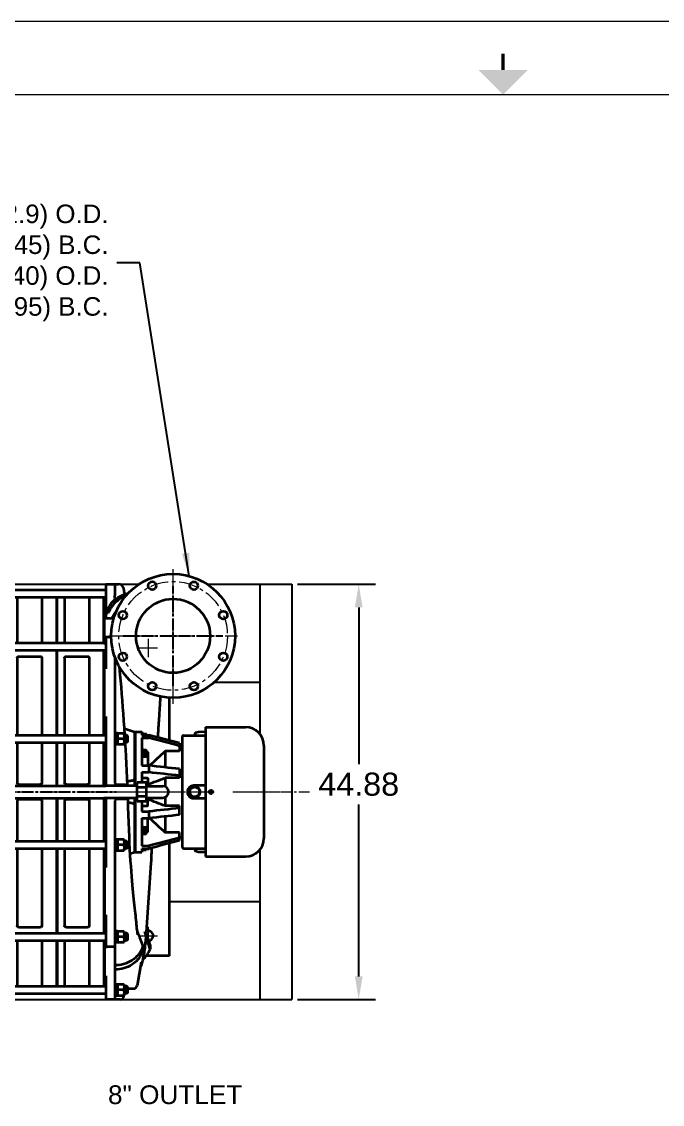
# Model space of a CAD drawing. Header units: inches. Extents: x -403 to 7, y 1 to 290.
# Drawn here: x -268.6 to -199.4, y 172.8 to 289.7 of the extents above; entities that cross this region are included whole.
import ezdxf
from ezdxf.enums import TextEntityAlignment as Align

# ---------------------------------------------------------------- set-up
doc = ezdxf.new("R2010")
doc.units = ezdxf.units.IN
doc.header["$MEASUREMENT"] = 0
doc.set_wipeout_variables(frame=1)
doc.linetypes.add('CENTER', pattern=[2, 1.25, -0.25, 0.25, -0.25])
doc.linetypes.add('点画线', pattern=[16, 10, -2, 2, -2])
doc.layers.add('Title Block', color=7, linetype='Continuous')
doc.layers.add('TXT', color=7, linetype='Continuous')
doc.layers.add('中心线层', color=1, linetype='点画线', lineweight=18)
doc.layers.add('粗实线层', color=7, linetype='Continuous', lineweight=35)
doc.styles.add('ACANSTS', font='romans.shx', dxfattribs={"height": 1})
doc.styles.add('Roman', font='romans')
doc.styles.get("Standard").update_dxf_attribs({"font": 'arial.ttf'})
doc.dimstyles.new('STANDARD 2 PLCS', dxfattribs={"dimtxt": 0.125, "dimasz": 0.18, "dimexe": 0.18, "dimexo": 0.0625, "dimgap": 0.09, "dimtad": 0, "dimtih": 1, "dimtoh": 1, "dimzin": 4, "dimdsep": 46, "dimtxsty": 'Standard', "dimcen": 0.09, "dimaunit": 1, "dimadec": 0, "dimazin": 1, "dimtfac": 1, "dimtofl": 0, "dimtmove": 1, "dimatfit": 3, "dimfxl": 1, "dimtolj": 1, "dimtzin": 4, "dimarcsym": 0})

# ---------------------------------------------------------------- blocks, each defined once
blk = doc.blocks.new('CF25中间机壳-1_1')
at = {"layer": '粗实线层'}
for p, q in [((-1.04, 221.33), (26.6, 221.33)), ((-1.04, 217.33), (26.6, 217.33)), ((0, 217.33), (0, 192.22)), ((7.96, 217.33), (7.96, 192.22)), ((21.56, 217.33), (21.56, 192.22)), ((25.6, 192.22), (25.6, 217.33)), ((26, 217.33), (26, 192.22)), ((-1.04, 192.22), (26.6, 192.22)), ((-1.04, 188.22), (26.6, 188.22)), ((0, 188.22), (0, 141.78)), ((7.96, 184.27), (7.96, 141.78)), ((20.56, 185), (8.96, 185)), ((21.56, 184.27), (21.56, 141.78)), ((25.6, 141.78), (25.6, 188.22)), ((26, 188.22), (26, 141.78)), ((26.6, 141.78), (-1.04, 141.78)), ((26.6, 137.78), (-1.04, 137.78)), ((0, 137.78), (0, 114.04)), ((7.96, 137.78), (7.96, 115.67)), ((21.56, 137.78), (21.56, 115.67)), ((25.6, 114.04), (25.6, 137.78)), ((26, 137.78), (26, 114.04)), ((26.6, 114.04), (-1.04, 114.04)), ((20.56, 114.67), (8.96, 114.67)), ((26.6, 107.3), (-1.04, 107.3)), ((0, 107.3), (0, 83.55)), ((25.6, 107.3), (25.6, 83.55)), ((26, 107.3), (26, 83.55)), ((7.96, 105.67), (7.96, 83.55)), ((20.56, 106.67), (8.96, 106.67)), ((21.56, 105.67), (21.56, 83.55)), ((26.6, 83.55), (-1.04, 83.55)), ((26.6, 79.55), (-1.04, 79.55)), ((0, 79.55), (0, 33.12)), ((7.96, 79.55), (7.96, 37.07)), ((21.56, 79.55), (21.56, 37.07)), ((25.6, 79.55), (25.6, 33.12)), ((26, 79.55), (26, 33.12)), ((20.56, 36.33), (8.96, 36.33)), ((26.6, 33.12), (-1.04, 33.12)), ((26.6, 29.12), (-1.04, 29.12)), ((0, 29.12), (0, 4)), ((7.96, 29.12), (7.96, 4)), ((21.56, 29.12), (21.56, 4)), ((25.6, 29.12), (25.6, 4)), ((26, 29.12), (26, 4)), ((26.6, 4), (-1.04, 4)), ((26.6, 0), (-1.04, 0))]:
    blk.add_line(p, q, dxfattribs=at)
for centre, start, end in [((8.96, 115.67), 180, 270), ((20.56, 115.67), 270, 0), ((8.96, 105.67), 90, 180), ((20.56, 105.67), 0, 90)]:
    blk.add_arc(centre, 1, start, end, dxfattribs=at)
for points, knots in [([(8.96, 185), (8.83, 185), (8.58, 184.97), (8.3, 184.83), (8.13, 184.68), (8.03, 184.55), (7.97, 184.41), (7.96, 184.31), (7.96, 184.27)], [0, 0, 0, 0, 813.021984, 1572.526565, 1923.409227, 2253.92762, 2568.210065, 2873.642027, 2873.642027, 2873.642027, 2873.642027]), ([(21.56, 184.27), (21.56, 184.31), (21.55, 184.41), (21.49, 184.55), (21.39, 184.68), (21.22, 184.83), (20.94, 184.97), (20.69, 185), (20.56, 185)], [0, 0, 0, 0, 295.456799, 599.475032, 919.198961, 1258.622076, 1993.321848, 2779.791188, 2779.791188, 2779.791188, 2779.791188]), ([(7.96, 37.07), (7.96, 37.02), (7.97, 36.92), (8.03, 36.78), (8.13, 36.65), (8.3, 36.5), (8.58, 36.37), (8.83, 36.33), (8.96, 36.33)], [0, 0, 0, 0, 56.303443, 114.238387, 175.166273, 239.848115, 379.855476, 529.728255, 529.728255, 529.728255, 529.728255]), ([(20.56, 36.33), (20.69, 36.33), (20.94, 36.37), (21.22, 36.5), (21.39, 36.65), (21.49, 36.78), (21.55, 36.92), (21.56, 37.02), (21.56, 37.07)], [0, 0, 0, 0, 141.583057, 273.846369, 334.950546, 392.508405, 447.238867, 500.42807, 500.42807, 500.42807, 500.42807])]:
    blk.add_open_spline(points, degree=3, knots=knots, dxfattribs=at)
blk = doc.blocks.new('CF25排气-1#-2_1')
for p, q in [((-2, -57.41), (-2, -33.94)), ((-12.19, -124.6), (-14.75, -162.84))]:
    blk.add_line(p, q)
at = {"layer": '中心线层'}
for p, q in [((0, -37.27), (0, 37.27)), ((-35.35, 0), (35.35, 0)), ((-13.64, -1.6), (-13.64, -11.6)), ((-18.64, -6.6), (-8.64, -6.6)), ((-13.64, -159.6), (-13.64, -169.6)), ((-18.64, -164.6), (-8.64, -164.6))]:
    blk.add_line(p, q, dxfattribs=at)
blk.add_circle((0, 0), 29.85, dxfattribs=at)
at = {"layer": '粗实线层'}
for p, q in [((-37, 28.4), (-30, 28.4)), ((-37, 28.4), (-37, 15.43)), ((-32, 28.4), (-32, 22.13)), ((-27, 25.4), (-27, 24.4)), ((-38.04, -4.05), (-38.04, 21.07)), ((-38.04, 21.07), (-37, 21.07)), ((-37.64, -4.05), (-37.64, 21.07)), ((-32, 21.25), (-32, 22.13)), ((-32, 20.55), (-32, 21.25)), ((-37, 14.97), (-35.6, 14.97)), ((-37, 14.97), (-37, 9.62)), ((-37, 12.62), (-35.6, 12.62)), ((-35.6, 14.97), (-35.6, 12.62)), ((-34.71, 9.62), (-37, 9.62)), ((-38.04, -4.05), (-37, -4.05)), ((-33.99, -0.6), (-37, -0.6)), ((-37, -0.6), (-37, -18.12)), ((-38.04, -54.48), (-38.04, -8.05)), ((-38.04, -8.05), (-37, -8.05)), ((-37.64, -54.48), (-37.64, -8.05)), ((-32, -11.46), (-32, -80.6)), ((-37, -44.15), (-37, -82.23)), ((-31.5, -52.78), (-32, -52.78)), ((-31.5, -60.18), (-31.5, -52.78)), ((-30.5, -53.46), (-31.5, -53.46)), ((-30.5, -53.46), (-30.5, -59.5)), ((-26.71, -50.81), (-21.24, -52.6)), ((-21.24, -52.6), (-21.24, -82.23)), ((-21.24, -52.6), (-21.24, -82.23)), ((-21.24, -52.6), (-17.24, -52.6)), ((-20.84, -82.23), (-20.84, -52.6)), ((-20.84, -52.6), (-20.84, -82.23)), ((-17.24, -52.6), (-17.24, -54.4)), ((-16.84, -53.2), (-17.24, -53.2)), ((-16.84, -54.4), (-16.84, -53.2)), ((12.16, -53.34), (12.16, -54.6)), ((12.16, -54.6), (12.16, -53.34)), ((19.16, -53.34), (19.16, -54.6)), ((19.16, -54.6), (19.16, -53.34)), ((-38.04, -54.48), (-37, -54.48)), ((-38.04, -82.23), (-38.04, -58.48)), ((-38.04, -58.48), (-37, -58.48)), ((-37.64, -82.23), (-37.64, -58.48)), ((-26.9, -53.48), (-30.5, -53.48)), ((-27.17, -56.48), (-30.23, -56.48)), ((-26.9, -53.48), (-26.9, -59.48)), ((-25.4, -54.48), (-26.9, -54.48)), ((-26.9, -54.88), (-25, -54.88)), ((-26.9, -58.08), (-25, -58.08)), ((-25.4, -58.48), (-26.9, -58.48)), ((-25, -54.88), (-25.4, -54.48)), ((-25.4, -54.48), (-25.4, -56.48)), ((-25.4, -56.48), (-25.4, -58.48)), ((-25, -58.08), (-25.4, -58.48)), ((-25, -54.88), (-25, -58.08)), ((-17.24, -54.4), (-13.35, -54.4)), ((-17.24, -55.93), (-13.35, -55.93)), ((-17.24, -55.93), (-17.24, -71.15)), ((-16.22, -53.76), (-16.84, -53.76)), ((-16.22, -53.76), (-16.22, -54.4)), ((-16.22, -53.99), (-16.03, -53.8)), ((-16.03, -53.8), (-14.72, -53.8)), ((-16.03, -53.8), (-16.03, -54.4)), ((-14.72, -54.4), (-14.72, -53.8)), ((-13.35, -54.4), (-13.35, -55.93)), ((3.56, -58.89), (3.56, -63.34)), ((4.96, -55.6), (4.96, -115.6)), ((5.96, -54.6), (23.86, -54.6)), ((23.86, -116.6), (23.86, -54.6)), ((25.46, -55.2), (23.86, -55.2)), ((25.46, -116), (25.46, -55.2)), ((25.78, -58.13), (25.46, -58.13)), ((25.78, -61.33), (25.78, -58.13)), ((26.2, -61.03), (26.2, -58.43)), ((26.2, -58.43), (27.74, -58.43)), ((27.74, -61.03), (27.74, -58.43)), ((27.74, -58.43), (27.8, -58.49)), ((27.8, -60.97), (27.8, -58.49)), ((-31.5, -60.18), (-32, -60.18)), ((-30.5, -59.5), (-31.5, -59.5)), ((-30.5, -59.48), (-26.9, -59.48)), ((-16.84, -61.99), (-17.24, -61.99)), ((-16.84, -66.79), (-16.84, -61.99)), ((-16.22, -62.55), (-16.84, -62.55)), ((-16.22, -62.55), (-16.22, -66.23)), ((-16.22, -62.77), (-16.03, -62.59)), ((-16.03, -62.59), (-14.72, -62.59)), ((-16.03, -62.59), (-16.03, -66.19)), ((-16.03, -64.39), (-14.88, -64.39)), ((-14.72, -66.19), (-14.72, -62.59)), ((-13.84, -64.27), (-13.84, -71.15)), ((3.56, -63.34), (-4.44, -63.34)), ((-4.44, -63.34), (-4.44, -72.13)), ((4.56, -60.6), (3.56, -60.6)), ((3.56, -60.6), (4.96, -60.6)), ((25.78, -61.33), (25.46, -61.33)), ((26.2, -60.96), (25.78, -60.96)), ((26.2, -61.03), (27.74, -61.03)), ((27.74, -61.03), (27.8, -60.97)), ((-16.84, -66.79), (-17.24, -66.79)), ((-17.24, -71.15), (-13.35, -71.15)), ((-16.22, -66), (-16.03, -66.19)), ((-16.03, -66.19), (-14.72, -66.19)), ((-13.35, -71.15), (-13.35, -74.84)), ((-17.24, -74.84), (-13.35, -74.84)), ((-17.24, -74.84), (-17.24, -80.4)), ((3.56, -73.01), (3.56, -77.91)), ((25.78, -73.28), (25.46, -73.28)), ((25.78, -76.48), (25.46, -76.48)), ((25.78, -76.48), (25.78, -73.28)), ((26.2, -76.11), (25.78, -76.11)), ((26.2, -76.18), (26.2, -73.58)), ((26.2, -73.58), (27.74, -73.58)), ((26.2, -76.18), (27.74, -76.18)), ((27.74, -76.18), (27.74, -73.58)), ((27.74, -73.58), (27.8, -73.64)), ((27.74, -76.18), (27.8, -76.12)), ((27.8, -76.12), (27.8, -73.64)), ((-19.64, -82.23), (-38.04, -82.23)), ((-31, -81.6), (-25.06, -81.6)), ((-27, -82.23), (-27, -81.6)), ((-25.14, -79.6), (-23.47, -79.6)), ((-14.64, -80.4), (-19.64, -80.4)), ((-19.64, -90.8), (-19.64, -80.4)), ((-19.64, -83), (-14.64, -83)), ((-17.24, -77.91), (-14.84, -77.91)), ((-14.64, -90.8), (-14.64, -80.4)), ((-14.64, -82.4), (-5.64, -82.4)), ((-13.84, -78.3), (-13.84, -82.4)), ((3.56, -77.91), (-4.44, -77.91)), ((-4.44, -77.91), (-4.44, -82.63)), ((10.12, -83.15), (10.19, -83.23)), ((23.86, -82.1), (11.36, -82.1)), ((11.36, -82.74), (11.36, -82.64)), ((12.36, -82.64), (12.36, -82.74)), ((13.53, -83.23), (13.6, -83.15)), ((-19.64, -88.97), (-38.04, -88.97)), ((-38.04, -88.97), (-38.04, -112.72)), ((-37.64, -88.97), (-37.64, -112.72)), ((-37, -88.97), (-37, -127.05)), ((-27, -89.6), (-27, -88.97)), ((-21.24, -88.97), (-21.24, -118.6)), ((-21.24, -88.97), (-21.24, -118.6)), ((-20.84, -88.97), (-20.84, -118.6)), ((-20.84, -88.97), (-20.84, -118.6)), ((-14.64, -88.2), (-19.64, -88.2)), ((-14.64, -88.8), (-5.64, -88.8)), ((-13.84, -92.9), (-13.84, -88.8)), ((-4.44, -88.57), (-4.44, -93.29)), ((8.9, -85.1), (9, -85.1)), ((9, -86.1), (8.9, -86.1)), ((9.49, -83.93), (9.41, -83.86)), ((9.41, -87.34), (9.49, -87.27)), ((10.19, -87.97), (10.12, -88.05)), ((11.36, -88.56), (11.36, -88.46)), ((11.36, -89.1), (23.86, -89.1)), ((12.36, -88.46), (12.36, -88.56)), ((13.6, -88.05), (13.53, -87.97)), ((14.31, -83.86), (14.23, -83.93)), ((14.23, -87.27), (14.31, -87.34)), ((14.72, -85.1), (14.82, -85.1)), ((14.82, -86.1), (14.72, -86.1)), ((-32, -90.6), (-32, -199.6)), ((-25.06, -89.6), (-31, -89.6)), ((-23.47, -91.6), (-24.69, -91.6)), ((-14.64, -90.8), (-19.64, -90.8)), ((-17.24, -90.8), (-17.24, -96.36)), ((-17.24, -93.29), (-14.84, -93.29)), ((3.56, -93.29), (-4.44, -93.29)), ((3.56, -98.19), (3.56, -93.29)), ((25.78, -94.72), (25.46, -94.72)), ((25.78, -97.92), (25.78, -94.72)), ((26.2, -97.62), (26.2, -95.02)), ((26.2, -95.02), (27.74, -95.02)), ((27.74, -97.62), (27.74, -95.02)), ((27.74, -95.02), (27.8, -95.08)), ((27.8, -97.56), (27.8, -95.08)), ((-17.24, -96.36), (-13.35, -96.36)), ((-17.24, -100.05), (-13.35, -100.05)), ((-17.24, -100.05), (-17.24, -115.27)), ((-13.84, -106.93), (-13.84, -100.05)), ((-13.35, -96.36), (-13.35, -100.05)), ((-4.44, -99.07), (-4.44, -107.86)), ((25.78, -97.92), (25.46, -97.92)), ((26.2, -97.55), (25.78, -97.55)), ((26.2, -97.62), (27.74, -97.62)), ((27.74, -97.62), (27.8, -97.56)), ((-16.84, -104.41), (-17.24, -104.41)), ((-16.84, -109.21), (-16.84, -104.41)), ((-16.22, -104.97), (-16.84, -104.97)), ((-16.22, -104.97), (-16.22, -108.65)), ((-16.22, -105.2), (-16.03, -105.01)), ((-16.03, -105.01), (-14.72, -105.01)), ((-16.03, -105.01), (-16.03, -108.61)), ((-16.03, -106.81), (-14.88, -106.81)), ((-14.72, -108.61), (-14.72, -105.01)), ((-38.04, -112.72), (-37, -112.72)), ((-31.5, -111.02), (-32, -111.02)), ((-31.5, -118.42), (-31.5, -111.02)), ((-30.5, -111.7), (-31.5, -111.7)), ((-30.5, -117.72), (-30.5, -111.7)), ((-30.5, -111.7), (-30.5, -117.7)), ((-26.9, -111.72), (-30.5, -111.72)), ((-26.9, -111.72), (-26.9, -117.72)), ((-25.4, -112.72), (-26.9, -112.72)), ((-25, -113.12), (-25.4, -112.72)), ((-25.4, -112.72), (-25.4, -114.72)), ((-16.84, -109.21), (-17.24, -109.21)), ((-16.22, -108.43), (-16.03, -108.61)), ((-16.03, -108.61), (-14.72, -108.61)), ((3.56, -107.86), (-4.44, -107.86)), ((3.56, -112.31), (3.56, -107.86)), ((4.96, -110.6), (3.56, -110.6)), ((25.78, -109.87), (25.46, -109.87)), ((25.78, -113.07), (25.78, -109.87)), ((26.2, -112.7), (25.78, -112.7)), ((26.2, -112.77), (26.2, -110.17)), ((26.2, -110.17), (27.74, -110.17)), ((26.2, -112.77), (27.74, -112.77)), ((27.74, -112.77), (27.74, -110.17)), ((27.74, -110.17), (27.8, -110.23)), ((27.74, -112.77), (27.8, -112.71)), ((27.8, -112.71), (27.8, -110.23)), ((-38.04, -116.72), (-38.04, -163.15)), ((-38.04, -116.72), (-37, -116.72)), ((-37.64, -116.72), (-37.64, -163.15)), ((-31.5, -118.42), (-32, -118.42)), ((-30.5, -117.7), (-30.5, -117.7)), ((-30.5, -117.72), (-26.9, -117.72)), ((-30.5, -117.72), (-30.5, -117.74)), ((-27.17, -114.72), (-30.23, -114.72)), ((-26.9, -113.12), (-25, -113.12)), ((-26.9, -116.32), (-25, -116.32)), ((-25.4, -116.72), (-26.9, -116.72)), ((-25.4, -114.72), (-25.4, -116.72)), ((-25, -116.32), (-25.4, -116.72)), ((-25, -113.12), (-25, -116.32)), ((-23.56, -119.36), (-21.24, -118.6)), ((-21.24, -118.6), (-17.24, -118.6)), ((-17.24, -115.27), (-13.35, -115.27)), ((-17.24, -116.8), (-13.35, -116.8)), ((-17.24, -116.8), (-17.24, -118.6)), ((-16.84, -118), (-17.24, -118)), ((-16.84, -118), (-16.84, -116.8)), ((-16.22, -116.8), (-16.22, -117.44)), ((-16.22, -117.21), (-16.03, -117.4)), ((-16.03, -116.8), (-16.03, -117.4)), ((-16.03, -117.4), (-14.72, -117.4)), ((-14.72, -117.4), (-14.72, -116.8)), ((-13.35, -115.27), (-13.35, -116.8)), ((-2, -175.6), (-2, -113.79)), ((5.96, -116.6), (23.86, -116.6)), ((12.16, -116.6), (12.16, -117.86)), ((12.16, -117.86), (12.16, -116.6)), ((19.16, -116.6), (19.16, -117.86)), ((19.16, -117.86), (19.16, -116.6)), ((25.46, -116), (23.86, -116)), ((25.78, -113.07), (25.46, -113.07)), ((-37, -153.08), (-37, -171.46)), ((-38.04, -163.15), (-37, -163.15)), ((-31.5, -161.45), (-32, -161.45)), ((-31.5, -168.85), (-31.5, -161.45)), ((-30.5, -162.13), (-31.5, -162.13)), ((-30.5, -168.15), (-30.5, -162.13)), ((-30.5, -162.13), (-30.5, -168.13)), ((-26.9, -162.15), (-30.5, -162.15)), ((-27.17, -165.15), (-30.23, -165.15)), ((-26.9, -162.15), (-26.9, -168.15)), ((-25.4, -163.15), (-26.9, -163.15)), ((-26.9, -163.55), (-25, -163.55)), ((-25, -163.55), (-25.4, -163.15)), ((-25.4, -163.15), (-25.4, -165.15)), ((-25.4, -165.15), (-25.4, -167.15)), ((-25, -163.55), (-25, -166.75)), ((-16.53, -169.71), (-18.34, -165.61)), ((-12.6, -169.53), (-14.88, -162.46)), ((-38.04, -167.15), (-38.04, -192.27)), ((-38.04, -167.15), (-37, -167.15)), ((-37.64, -167.15), (-37.64, -192.27)), ((-32, -170.6), (-37, -170.6)), ((-31.5, -168.85), (-32, -168.85)), ((-30.5, -168.13), (-30.5, -168.13)), ((-30.5, -168.15), (-26.9, -168.15)), ((-30.5, -168.15), (-30.5, -168.17)), ((-26.9, -166.75), (-25, -166.75)), ((-25.4, -167.15), (-26.9, -167.15)), ((-25, -166.75), (-25.4, -167.15)), ((-16.53, -172.06), (-16.53, -169.71)), ((-12.6, -171.88), (-14.31, -166.57)), ((-12.6, -169.53), (-12.6, -171.88)), ((-16.68, -177.8), (-16.66, -177.78)), ((-2, -175.6), (-14.72, -175.6)), ((-30.95, -183.14), (-30.99, -183.14)), ((-30.92, -183.13), (-30.95, -183.14)), ((-30.6, -183.11), (-30.92, -183.13)), ((-17.5, -179.1), (-19.77, -191.95)), ((-37, -186.63), (-37, -199.6)), ((-38.04, -192.27), (-37, -192.27)), ((-31.5, -190.57), (-32, -190.57)), ((-31.5, -197.97), (-31.5, -190.57)), ((-30.5, -191.25), (-31.5, -191.25)), ((-30.5, -191.25), (-30.5, -197.27)), ((-26.9, -191.27), (-30.5, -191.27)), ((-27.17, -194.27), (-30.23, -194.27)), ((-26.9, -191.27), (-26.9, -197.27)), ((-25.4, -192.27), (-26.9, -192.27)), ((-26.9, -192.67), (-25, -192.67)), ((-26.9, -195.87), (-25, -195.87)), ((-25, -192.67), (-25.4, -192.27)), ((-25.4, -192.27), (-25.4, -194.27)), ((-25.4, -194.27), (-25.4, -196.27)), ((-25, -195.87), (-25.4, -196.27)), ((-25, -192.67), (-25, -195.87)), ((-25, -193.6), (-21.74, -193.6)), ((-29, -199.6), (-37, -199.6)), ((-31.5, -197.97), (-32, -197.97)), ((-30.5, -197.25), (-30.5, -197.24)), ((-30.5, -197.27), (-30.5, -197.24)), ((-30.5, -197.27), (-26.9, -197.27)), ((-30.5, -197.27), (-30.5, -197.29)), ((-27, -197.6), (-27, -197.27)), ((-25.4, -196.27), (-26.9, -196.27))]:
    blk.add_line(p, q, dxfattribs=at)
for points in [[(-26.48, -54.48), (-26.49, -54.35), (-26.73, -50.46), (-26.99, -46.62), (-27.25, -42.84), (-27.51, -39.1), (-27.79, -35.4), (-28.07, -31.75), (-28.37, -28.17), (-28.68, -24.68), (-29, -21.3), (-29.44, -17)], [(-25.03, -82.23), (-25.22, -77.87), (-25.39, -73.98), (-25.59, -70.06), (-25.8, -66.14), (-26.01, -62.2), (-26.23, -58.48)], [(-19.41, -164.05), (-19.44, -163.78), (-19.53, -163), (-19.63, -162.17), (-19.72, -161.29), (-19.83, -160.36), (-19.93, -159.37), (-20.05, -158.34), (-20.16, -157.25), (-20.28, -156.1), (-20.41, -154.9), (-20.54, -153.63), (-20.68, -152.3), (-20.83, -150.9), (-20.98, -149.42), (-21.14, -147.86), (-21.31, -146.22), (-21.48, -144.5), (-21.66, -142.69), (-21.85, -140.8), (-22.04, -138.82), (-22.23, -136.71), (-22.43, -134.45), (-22.65, -132), (-22.86, -129.33), (-23.09, -126.44), (-23.3, -123.42), (-23.5, -120.33), (-23.69, -117.16), (-23.87, -113.8), (-24.03, -110.18), (-24.19, -106.34), (-24.33, -102.34), (-24.47, -98.22), (-24.61, -94.04), (-24.75, -89.86), (-24.78, -88.97)]]:
    blk.add_lwpolyline(points, dxfattribs=at)
for centre, radius in [((0, 0), 34), ((-11.42, 27.58), 2.2), ((11.42, 27.57), 2.2), ((0, 0), 20.32), ((-27.58, 11.42), 2.2), ((27.58, 11.42), 2.2), ((-27.58, -11.42), 2.2), ((27.58, -11.42), 2.2), ((-11.42, -27.58), 2.2), ((11.42, -27.58), 2.2), ((11.86, -85.6), 2.7), ((20.86, -85.6), 0.68)]:
    blk.add_circle(centre, radius, dxfattribs=at)
for centre, radius, start, end in [((-30, 25.4), 3, 0, 90), ((-25, 24.4), 2, 180, 231.4259), ((-18.25, 3.77), 19.86, 112.33448, 116.84751), ((-14.3, -20.35), 44.82, 103.61064, 106.05779), ((12.36, -53.34), 0.2, 107.79159, 180), ((15.66, -63.63), 11, 72.20841, 107.79159), ((18.96, -53.34), 0.2, 0, 72.20841), ((5.96, -55.6), 1, 90, 180), ((-14.84, -64.43), 1.08, 82.52726, 83.51201), ((3776.87, -4144.84), 5563.9, 132.81364, 132.9325), ((-31, -80.6), 1, 180, 270), ((-5.64, -85.6), 3.2, 270, 90), ((11.36, -85.6), 3.5, 90.00002, 270.00002), ((11.86, -85.6), 3, 125.40593, 144.59407), ((11.86, -85.6), 3, 99.59735, 125.40512), ((11.86, -85.6), 2.9, 99.92819, 125.07181), ((11.86, -85.6), 3, 80.40593, 99.59407), ((11.86, -85.6), 3, 54.59488, 80.40265), ((11.86, -85.6), 2.9, 54.92819, 80.07181), ((11.86, -85.6), 3, 35.40593, 54.59407), ((11.86, -85.6), 3, 170.40593, 189.59407), ((11.86, -85.6), 3, 144.59363, 170.40943), ((11.86, -85.6), 3, 189.59057, 215.40637), ((11.86, -85.6), 2.9, 144.92819, 170.07181), ((11.86, -85.6), 2.9, 189.92819, 215.07181), ((11.86, -85.6), 3, 215.40593, 234.59407), ((11.86, -85.6), 3, 234.59488, 260.40265), ((11.86, -85.6), 2.9, 234.92819, 260.07181), ((11.86, -85.6), 3, 260.40593, 279.59407), ((11.86, -85.6), 2.9, 279.92819, 305.07181), ((11.86, -85.6), 3, 279.59735, 305.40512), ((11.86, -85.6), 3, 305.40593, 324.59407), ((11.86, -85.6), 2.9, 9.92819, 35.07181), ((11.86, -85.6), 2.9, 324.92819, 350.07181), ((11.86, -85.6), 3, 9.59057, 35.40637), ((11.86, -85.6), 3, 324.59363, 350.40943), ((11.86, -85.6), 3, 350.40593, 9.59407), ((20.86, -85.6), 0.8, 75, 15), ((-31, -90.6), 1, 90, 180), ((3776.87, 3973.64), 5563.9, 227.0675, 227.18636), ((-14.84, -106.77), 1.08, 276.48798, 277.47273), ((5.96, -115.6), 1, 180, 270), ((12.36, -117.86), 0.2, 180, 252.20841), ((15.66, -107.57), 11, 252.20841, 287.79159), ((18.96, -117.86), 0.2, 287.79159, 360), ((-13.64, -164.6), 2.7, 276.64152, 111.3826), ((-30.6, -185.81), 2.7, 97.53035, 98.27295), ((-21.74, -191.6), 2, 270, 350), ((-29, -197.6), 2, 270, 0)]:
    blk.add_arc(centre, radius, start, end, dxfattribs=at)
for centre, major_axis, start_param, end_param in [((26.2, -59.73), (-2.46, 0), 4.712389, 4.883961), ((25.78, -59.73), (-2.46, 0), 4.626912, 4.712389), ((-16.84, -64.39), (3.68, 0), 4.712389, 4.881675), ((-16.22, -64.39), (3.68, 0), 4.628043, 4.712389), ((26.2, -74.88), (-2.46, 0), 4.712389, 4.883961), ((25.78, -74.88), (-2.46, 0), 4.626912, 4.712389), ((26.2, -96.32), (-2.46, 0), 4.712389, 4.883961), ((25.78, -96.32), (-2.46, 0), 4.626912, 4.712389), ((-16.84, -106.81), (3.68, 0), 4.712389, 4.881675), ((-16.22, -106.81), (3.68, 0), 4.628043, 4.712389), ((26.2, -111.47), (-2.46, 0), 4.712389, 4.883961), ((25.78, -111.47), (-2.46, 0), 4.626912, 4.712389), ((-31.5, -114.72), (6.04, 0), 4.712389, 4.878465), ((-30.5, -114.72), (6.04, 0), 4.629506, 4.712389), ((-16.84, -115.6), (3.68, 0), 4.712389, 4.881675), ((-16.22, -115.6), (3.68, 0), 4.628043, 4.712389), ((-31.5, -165.15), (6.04, 0), 4.712389, 4.878465), ((-30.5, -165.15), (6.04, 0), 4.629506, 4.712389), ((-31.5, -194.27), (6.04, 0), 4.712389, 4.878465), ((-30.5, -194.27), (6.04, 0), 4.629506, 4.712389)]:
    blk.add_ellipse(centre, major_axis=major_axis, ratio=0.5, start_param=start_param, end_param=end_param, dxfattribs=at)
for points, knots in [([(-35.6, 14.97), (-35.25, 15.88), (-34.29, 17.64), (-32.24, 19.88), (-29.66, 21.63), (-27.71, 22.42), (-26.7, 22.71)], [0, 0, 0, 0, 124.116213, 251.631569, 382.814741, 517.171648, 517.171648, 517.171648, 517.171648]), ([(-27.22, 21.49), (-28.17, 21.01), (-29.99, 19.89), (-32.36, 17.8), (-34.28, 15.37), (-35.23, 13.55), (-35.6, 12.62)], [0, 0, 0, 0, 131.188256, 259.640972, 385.301362, 508.467839, 508.467839, 508.467839, 508.467839]), ([(-32.86, 10.69), (-32.73, 10.96), (-32.19, 12.02), (-31.57, 13.05), (-31.07, 13.8)], [0, 0, 0, 0, 61.631087, 247.697237, 247.697237, 247.697237, 247.697237]), ([(-34.71, 9.62), (-34.33, 9.62), (-33.75, 9.77), (-33.15, 10.23), (-32.94, 10.53), (-32.86, 10.69)], [0, 0, 0, 0, 174.868411, 259.593136, 341.323526, 341.323526, 341.323526, 341.323526]), ([(-7, -33.27), (-7.06, -34.23), (-7.2, -36.18), (-7.47, -40.23), (-7.78, -44.98), (-8.07, -49.44), (-8.29, -52.86), (-8.41, -54.63), (-8.48, -55.7)], [0, 0, 0, 0, 84.737785, 171.307262, 356.487302, 502.855139, 563.98136, 658.000474, 658.000474, 658.000474, 658.000474]), ([(-30.5, -54.98), (-30.5, -54.73), (-30.45, -54.22), (-30.31, -53.73), (-30.23, -53.48)], [0, 0, 0, 0, 146.574442, 294.25061, 294.25061, 294.25061, 294.25061]), ([(-30.23, -56.48), (-30.31, -56.24), (-30.45, -55.75), (-30.5, -55.24), (-30.5, -54.98)], [0, 0, 0, 0, 151.469721, 301.809114, 301.809114, 301.809114, 301.809114]), ([(-30.5, -57.98), (-30.5, -57.73), (-30.45, -57.22), (-30.31, -56.73), (-30.23, -56.48)], [0, 0, 0, 0, 154.349617, 309.859956, 309.859956, 309.859956, 309.859956]), ([(-30.23, -59.48), (-30.31, -59.24), (-30.45, -58.75), (-30.5, -58.24), (-30.5, -57.98)], [0, 0, 0, 0, 159.392062, 317.594417, 317.594417, 317.594417, 317.594417]), ([(-27.17, -53.48), (-27.09, -53.73), (-26.95, -54.22), (-26.9, -54.73), (-26.9, -54.98)], [0, 0, 0, 0, 147.494904, 293.889144, 293.889144, 293.889144, 293.889144]), ([(-26.9, -54.98), (-26.9, -55.24), (-26.95, -55.75), (-27.09, -56.24), (-27.17, -56.48)], [0, 0, 0, 0, 150.322549, 301.774997, 301.774997, 301.774997, 301.774997]), ([(-27.17, -56.48), (-27.09, -56.73), (-26.95, -57.22), (-26.9, -57.73), (-26.9, -57.98)], [0, 0, 0, 0, 155.65964, 310.157434, 310.157434, 310.157434, 310.157434]), ([(-26.9, -57.98), (-26.9, -58.24), (-26.95, -58.75), (-27.09, -59.24), (-27.17, -59.48)], [0, 0, 0, 0, 158.498161, 318.188241, 318.188241, 318.188241, 318.188241]), ([(-14.74, -54.4), (-14.76, -54.25), (-14.8, -54.05), (-14.86, -53.85), (-14.88, -53.8)], [0, 0, 0, 0, 225.881079, 301.669874, 301.669874, 301.669874, 301.669874]), ([(-14.72, -63.49), (-14.72, -63.33), (-14.75, -63.03), (-14.83, -62.73), (-14.88, -62.59)], [0, 0, 0, 0, 177.497025, 356.328152, 356.328152, 356.328152, 356.328152]), ([(-14.88, -64.39), (-14.83, -64.24), (-14.75, -63.95), (-14.72, -63.64), (-14.72, -63.49)], [0, 0, 0, 0, 181.668994, 361.982314, 361.982314, 361.982314, 361.982314]), ([(-14.72, -65.29), (-14.72, -65.13), (-14.75, -64.83), (-14.83, -64.53), (-14.88, -64.39)], [0, 0, 0, 0, 182.959777, 367.289141, 367.289141, 367.289141, 367.289141]), ([(-14.88, -66.19), (-14.83, -66.04), (-14.75, -65.75), (-14.72, -65.44), (-14.72, -65.29)], [0, 0, 0, 0, 187.170934, 372.951127, 372.951127, 372.951127, 372.951127]), ([(-14.7, -63.35), (-14.47, -63.38), (-14.03, -63.59), (-13.84, -64.05), (-13.84, -64.27)], [0, 0, 0, 0, 185.81118, 362.247554, 362.247554, 362.247554, 362.247554]), ([(-21.75, -79.17), (-21.87, -79.26), (-22.15, -79.39), (-22.73, -79.56), (-23.17, -79.6), (-23.47, -79.6)], [0, 0, 0, 0, 150.787543, 297.551752, 586.62621, 586.62621, 586.62621, 586.62621]), ([(-21.24, -78.83), (-21.28, -78.86), (-21.45, -78.97), (-21.62, -79.08), (-21.75, -79.17)], [0, 0, 0, 0, 114.639531, 440.875335, 440.875335, 440.875335, 440.875335]), ([(-14.84, -77.91), (-14.71, -77.91), (-14.47, -77.93), (-14.13, -78.01), (-13.84, -78.16), (-13.84, -78.3)], [0, 0, 0, 0, 204.162137, 382.053534, 593.851086, 593.851086, 593.851086, 593.851086]), ([(-23.47, -91.6), (-23.17, -91.6), (-22.73, -91.64), (-22.15, -91.81), (-21.87, -91.94), (-21.75, -92.03)], [0, 0, 0, 0, 337.831809, 509.350311, 685.57075, 685.57075, 685.57075, 685.57075]), ([(-21.75, -92.03), (-21.71, -92.06), (-21.54, -92.17), (-21.37, -92.29), (-21.24, -92.37)], [0, 0, 0, 0, 124.425611, 521.007633, 521.007633, 521.007633, 521.007633]), ([(-14.84, -93.29), (-14.71, -93.29), (-14.47, -93.27), (-14.13, -93.19), (-13.84, -93.04), (-13.84, -92.9)], [0, 0, 0, 0, 246.745978, 461.742538, 717.72076, 717.72076, 717.72076, 717.72076]), ([(-14.72, -105.91), (-14.72, -105.76), (-14.75, -105.45), (-14.83, -105.16), (-14.88, -105.01)], [0, 0, 0, 0, 307.514899, 617.341139, 617.341139, 617.341139, 617.341139]), ([(-14.88, -106.81), (-14.83, -106.67), (-14.75, -106.37), (-14.72, -106.07), (-14.72, -105.91)], [0, 0, 0, 0, 312.707049, 623.080574, 623.080574, 623.080574, 623.080574]), ([(-14.72, -107.71), (-14.72, -107.56), (-14.75, -107.25), (-14.83, -106.96), (-14.88, -106.81)], [0, 0, 0, 0, 313.071408, 628.486384, 628.486384, 628.486384, 628.486384]), ([(-14.7, -107.85), (-14.47, -107.82), (-14.03, -107.61), (-13.84, -107.15), (-13.84, -106.93)], [0, 0, 0, 0, 324.132534, 631.91159, 631.91159, 631.91159, 631.91159]), ([(-30.5, -113.22), (-30.5, -112.96), (-30.45, -112.45), (-30.31, -111.96), (-30.23, -111.72)], [0, 0, 0, 0, 313.264999, 628.884654, 628.884654, 628.884654, 628.884654]), ([(-27.17, -111.72), (-27.09, -111.96), (-26.95, -112.45), (-26.9, -112.96), (-26.9, -113.22)], [0, 0, 0, 0, 318.591243, 634.805033, 634.805033, 634.805033, 634.805033]), ([(-14.88, -108.61), (-14.83, -108.47), (-14.75, -108.17), (-14.72, -107.87), (-14.72, -107.71)], [0, 0, 0, 0, 318.296158, 634.227275, 634.227275, 634.227275, 634.227275]), ([(-30.23, -114.72), (-30.31, -114.47), (-30.45, -113.98), (-30.5, -113.47), (-30.5, -113.22)], [0, 0, 0, 0, 320.078158, 637.767764, 637.767764, 637.767764, 637.767764]), ([(-30.5, -116.22), (-30.5, -115.96), (-30.45, -115.45), (-30.31, -114.96), (-30.23, -114.72)], [0, 0, 0, 0, 322.279416, 646.982402, 646.982402, 646.982402, 646.982402]), ([(-30.23, -117.72), (-30.31, -117.47), (-30.45, -116.98), (-30.5, -116.47), (-30.5, -116.22)], [0, 0, 0, 0, 329.170848, 655.884756, 655.884756, 655.884756, 655.884756]), ([(-26.9, -113.22), (-26.9, -113.47), (-26.95, -113.98), (-27.09, -114.47), (-27.17, -114.72)], [0, 0, 0, 0, 320.673072, 643.756484, 643.756484, 643.756484, 643.756484]), ([(-27.17, -114.72), (-27.09, -114.96), (-26.95, -115.45), (-26.9, -115.96), (-26.9, -116.22)], [0, 0, 0, 0, 327.743067, 653.039853, 653.039853, 653.039853, 653.039853]), ([(-26.9, -116.22), (-26.9, -116.47), (-26.95, -116.98), (-27.09, -117.47), (-27.17, -117.72)], [0, 0, 0, 0, 329.76337, 662.006587, 662.006587, 662.006587, 662.006587]), ([(-14.88, -117.4), (-14.86, -117.35), (-14.8, -117.15), (-14.76, -116.95), (-14.74, -116.8)], [0, 0, 0, 0, 173.308834, 689.856224, 689.856224, 689.856224, 689.856224]), ([(-11.77, -116.38), (-11.83, -117.6), (-11.97, -120.34), (-12.11, -123.08), (-12.19, -124.6)], [0, 0, 0, 0, 318.956233, 716.866207, 716.866207, 716.866207, 716.866207]), ([(-30.5, -163.65), (-30.5, -163.4), (-30.45, -162.89), (-30.31, -162.39), (-30.23, -162.15)], [0, 0, 0, 0, 466.474598, 936.455454, 936.455454, 936.455454, 936.455454]), ([(-30.23, -165.15), (-30.31, -164.91), (-30.45, -164.41), (-30.5, -163.9), (-30.5, -163.65)], [0, 0, 0, 0, 474.535442, 945.529711, 945.529711, 945.529711, 945.529711]), ([(-30.5, -166.65), (-30.5, -166.4), (-30.45, -165.89), (-30.31, -165.39), (-30.23, -165.15)], [0, 0, 0, 0, 475.662494, 954.902011, 954.902011, 954.902011, 954.902011]), ([(-27.17, -162.15), (-27.09, -162.39), (-26.95, -162.89), (-26.9, -163.4), (-26.9, -163.65)], [0, 0, 0, 0, 473.738139, 943.941059, 943.941059, 943.941059, 943.941059]), ([(-26.9, -163.65), (-26.9, -163.9), (-26.95, -164.41), (-27.09, -164.91), (-27.17, -165.15)], [0, 0, 0, 0, 474.738307, 953.044987, 953.044987, 953.044987, 953.044987]), ([(-27.17, -165.15), (-27.09, -165.39), (-26.95, -165.89), (-26.9, -166.4), (-26.9, -166.65)], [0, 0, 0, 0, 483.026438, 962.447557, 962.447557, 962.447557, 962.447557]), ([(-19.58, -162.61), (-19.48, -162.87), (-19.08, -163.87), (-18.67, -164.87), (-18.34, -165.61)], [0, 0, 0, 0, 246.772025, 968.389802, 968.389802, 968.389802, 968.389802]), ([(-14.89, -164.8), (-14.97, -165.6), (-15.13, -167.29), (-15.41, -169.65), (-15.66, -171.88), (-15.97, -173.99), (-16.33, -176.1), (-16.71, -177.95), (-17.03, -179.26), (-17.3, -180.13), (-17.51, -180.77), (-17.75, -181.41), (-17.92, -181.82), (-18.03, -182.06), (-18.03, -182.06)], [0, 0, 0, 0, 629.774947, 1338.452688, 1865.412151, 2397.078553, 3012.182843, 3552.467841, 3877.552878, 4072.092667, 4270.423548, 4405.198196, 4614.567212, 4614.56753, 4614.56753, 4614.56753, 4614.56753]), ([(-15.68, -162.29), (-15.57, -162.66), (-15.13, -164.09), (-14.65, -165.51), (-14.31, -166.57)], [0, 0, 0, 0, 253.766919, 979.729866, 979.729866, 979.729866, 979.729866]), ([(-16.53, -169.71), (-16.71, -170.45), (-17.2, -171.92), (-18.32, -173.98), (-19.81, -175.84), (-22.24, -178.03), (-25.96, -180.03), (-29.3, -180.7), (-31, -180.79)], [0, 0, 0, 0, 310.982605, 626.607218, 948.169219, 1276.289374, 1949.234885, 2639.673729, 2639.673729, 2639.673729, 2639.673729]), ([(-16.53, -172.06), (-16.7, -172.79), (-17.18, -174.23), (-18.28, -176.25), (-19.72, -178.09), (-22.07, -180.25), (-25.69, -182.26), (-28.94, -182.98), (-30.6, -183.11)], [0, 0, 0, 0, 315.537221, 635.663, 961.65925, 1294.165241, 1975.990379, 2675.921352, 2675.921352, 2675.921352, 2675.921352]), ([(-30.23, -168.15), (-30.31, -167.91), (-30.45, -167.41), (-30.5, -166.9), (-30.5, -166.65)], [0, 0, 0, 0, 483.79668, 963.982288, 963.982288, 963.982288, 963.982288]), ([(-26.9, -166.65), (-26.9, -166.9), (-26.95, -167.41), (-27.09, -167.91), (-27.17, -168.15)], [0, 0, 0, 0, 483.958457, 971.556321, 971.556321, 971.556321, 971.556321]), ([(-16.66, -177.78), (-15.78, -176.94), (-14.2, -175.11), (-13.05, -172.98), (-12.6, -171.88)], [0, 0, 0, 0, 532.601328, 1052.735124, 1052.735124, 1052.735124, 1052.735124]), ([(-32, -180.33), (-32, -180.39), (-31.95, -180.49), (-31.83, -180.59), (-31.65, -180.69), (-31.37, -180.77), (-31.13, -180.79), (-31, -180.79)], [0, 0, 0, 0, 358.330046, 584.58495, 848.392785, 1474.994226, 2183.688344, 2183.688344, 2183.688344, 2183.688344]), ([(-30.99, -183.14), (-31.13, -183.16), (-31.38, -183.22), (-31.71, -183.36), (-31.93, -183.54), (-32, -183.71), (-32, -183.79)], [0, 0, 0, 0, 611.298042, 1135.134513, 1549.964994, 1878.822416, 1878.822416, 1878.822416, 1878.822416]), ([(-30.5, -192.77), (-30.5, -192.51), (-30.45, -192), (-30.31, -191.51), (-30.23, -191.27)], [0, 0, 0, 0, 555.856531, 1115.891158, 1115.891158, 1115.891158, 1115.891158]), ([(-30.23, -194.27), (-30.31, -194.02), (-30.45, -193.53), (-30.5, -193.02), (-30.5, -192.77)], [0, 0, 0, 0, 564.61276, 1125.012153, 1125.012153, 1125.012153, 1125.012153]), ([(-30.5, -195.77), (-30.5, -195.51), (-30.45, -195), (-30.31, -194.51), (-30.23, -194.27)], [0, 0, 0, 0, 565.085881, 1134.421257, 1134.421257, 1134.421257, 1134.421257]), ([(-30.23, -197.27), (-30.31, -197.02), (-30.45, -196.53), (-30.5, -196.02), (-30.5, -195.77)], [0, 0, 0, 0, 573.914795, 1143.545874, 1143.545874, 1143.545874, 1143.545874]), ([(-27.17, -191.27), (-27.09, -191.51), (-26.95, -192), (-26.9, -192.51), (-26.9, -192.77)], [0, 0, 0, 0, 564.040394, 1123.871697, 1123.871697, 1123.871697, 1123.871697]), ([(-26.9, -192.77), (-26.9, -193.02), (-26.95, -193.53), (-27.09, -194.02), (-27.17, -194.27)], [0, 0, 0, 0, 564.38554, 1133.013286, 1133.013286, 1133.013286, 1133.013286]), ([(-27.17, -194.27), (-27.09, -194.51), (-26.95, -195), (-26.9, -195.51), (-26.9, -195.77)], [0, 0, 0, 0, 573.361577, 1142.443573, 1142.443573, 1142.443573, 1142.443573]), ([(-26.9, -195.77), (-26.9, -196.02), (-26.95, -196.53), (-27.09, -197.02), (-27.17, -197.27)], [0, 0, 0, 0, 573.637145, 1151.588088, 1151.588088, 1151.588088, 1151.588088])]:
    blk.add_open_spline(points, degree=3, knots=knots, dxfattribs=at)
for points in [[(3.56, -58.89), (-2.08, -57.39), (-7.71, -55.9), (-13.35, -54.4)], [(3.56, -60.42), (-2.08, -58.93), (-7.71, -57.43), (-13.35, -55.93)], [(3.56, -73.01), (-2.08, -72.39), (-7.71, -71.77), (-13.35, -71.15)], [(3.56, -76.7), (-2.08, -76.08), (-7.71, -75.46), (-13.35, -74.84)], [(-13.84, -81.53), (-10.71, -80.32), (-7.57, -79.11), (-4.44, -77.91)], [(-4.44, -93.29), (-7.57, -92.09), (-10.71, -90.88), (-13.84, -89.67)], [(3.56, -94.5), (-2.08, -95.12), (-7.71, -95.74), (-13.35, -96.36)], [(3.56, -98.19), (-2.08, -98.81), (-7.71, -99.43), (-13.35, -100.05)], [(3.56, -110.78), (-2.08, -112.27), (-7.71, -113.77), (-13.35, -115.27)], [(3.56, -112.31), (-2.08, -113.81), (-7.71, -115.3), (-13.35, -116.8)]]:
    blk.add_open_spline(points, degree=3, dxfattribs=at)
blk = doc.blocks.new('CF25-35-37风扇罩-2')
at = {"layer": '粗实线层'}
for p, q in [((-35.5, 3), (-35.5, -19)), ((35.5, 3), (-35.5, 3)), ((35.5, 3), (35.5, -19)), ((25.5, -29), (-25.5, -29))]:
    blk.add_line(p, q, dxfattribs=at)
blk.add_circle((0, 0), 1, dxfattribs=at)
for centre, start, end in [((-25.5, -19), 180, 270), ((25.5, -19), 270, 0)]:
    blk.add_arc(centre, 10, start, end, dxfattribs=at)
blk = doc.blocks.new('3 STAGE TOP VIEW')
at = {"color": 1, "linetype": 'CENTER'}
for p, q in [((551.36, -221.71), (551.36, -210.95)), ((545.97, -216.33), (556.74, -216.33))]:
    blk.add_line(p, q, dxfattribs=at)
at = {"layer": '粗实线层', "xscale": 0.196830675, "yscale": 0.196830675, "zscale": 0.196830675}
blk.add_blockref('CF25排气-1#-2_1', (551.36, -216.33), dxfattribs=at)
at = {"layer": '粗实线层', "xscale": -0.196830675, "yscale": 0.196830675, "zscale": 0.196830675, "rotation": 359.9999999999963}
for p in [(538.75, -254.96), (543.87, -254.96)]:
    blk.add_blockref('CF25中间机壳-1_1', p, dxfattribs=at)
blk.add_wipeout([(559.2, -226.19), (557.63, -226.19), (557.63, -226.19), (554.87, -226.19), (554.87, -226.19), (554.87, -240.17), (554.87, -240.17), (557.63, -240.17), (557.63, -240.17), (559.2, -240.17), (559.2, -240.17), (559.3, -240.16), (559.41, -240.15), (559.51, -240.14), (559.61, -240.12), (559.71, -240.1), (559.81, -240.07), (559.91, -240.03), (560, -240), (560.09, -239.95), (560.18, -239.9), (560.27, -239.85), (560.36, -239.79), (560.44, -239.73), (560.52, -239.66), (560.59, -239.59), (560.66, -239.51), (560.73, -239.44), (560.79, -239.35), (560.85, -239.27), (560.91, -239.18), (560.95, -239.09), (561, -239), (561.04, -238.9), (561.07, -238.81), (561.1, -238.71), (561.13, -238.61), (561.14, -238.51), (561.16, -238.4), (561.17, -238.3), (561.17, -238.2), (561.17, -238.2), (561.17, -228.16), (561.17, -228.16), (561.17, -228.06), (561.16, -227.95), (561.14, -227.85), (561.13, -227.75), (561.1, -227.65), (561.07, -227.55), (561.04, -227.45), (561, -227.36), (560.95, -227.27), (560.91, -227.17), (560.85, -227.09), (560.79, -227), (560.73, -226.92), (560.66, -226.84), (560.59, -226.77), (560.52, -226.7), (560.44, -226.63), (560.36, -226.57), (560.27, -226.51), (560.18, -226.45), (560.09, -226.41), (560, -226.36), (559.91, -226.32), (559.81, -226.29), (559.71, -226.26), (559.61, -226.23), (559.51, -226.21), (559.41, -226.2), (559.3, -226.19)]).dxf.layer = '粗实线层'
at = {"layer": '中心线层'}
blk.add_line((509.81, -233.18), (562.88, -233.18), dxfattribs=at)
at = {"layer": '粗实线层', "xscale": 0.196830675, "yscale": 0.196830675, "zscale": 0.196830675, "rotation": 90}
blk.add_blockref('CF25-35-37风扇罩-2', (555.46, -233.18), dxfattribs=at)
blk = doc.blocks.new('*D172')
at = {"color": 0, "lineweight": -2, "transparency": 16777216}
for p, q in [((-238.79, 228.97), (-230.38, 228.97)), ((-232.18, 226.47), (-232.18, 209.52)), ((-232.18, 186.6), (-232.18, 205.17)), ((-238.79, 184.1), (-230.38, 184.1))]:
    blk.add_line(p, q, dxfattribs=at)
at = {"color": 0, "transparency": 16777216}
for points in [[(-232.59, 226.47), (-231.76, 226.47), (-232.18, 228.97)], [(-232.59, 186.6), (-231.76, 186.6), (-232.18, 184.1)]]:
    blk.add_solid(points, dxfattribs=at)
at = {"layer": 'Defpoints', "color": 0, "transparency": 16777216}
for p in [(-239.42, 228.97), (-239.42, 184.1), (-232.18, 184.1)]:
    blk.add_point(p, dxfattribs=at)
at = {"color": 0, "transparency": 16777216, "insert": (-232.18, 207.35), "char_height": 2.5, "attachment_point": 5}
blk.add_mtext('\\A1;44.88', dxfattribs=at)
blk = doc.blocks.new('LONE STAR BLOWER TITLE BLOCK (SIZE A)')
at = {"layer": 'Title Block', "lineweight": 15}
for p, q in [((23.625, 18), (0, 18)), ((23.125, 17.5), (0.5, 17.5)), ((23.125, 17.5), (0.5, 17.5))]:
    blk.add_line(p, q, dxfattribs=at)
at = {"layer": 'Title Block', "lineweight": 15, "const_width": 0.0225}
blk.add_lwpolyline([(11.8125, 17.7813), (11.8125, 17.6687)], dxfattribs=at)
at = {"layer": 'Title Block', "lineweight": 15}
blk.add_solid([(11.6437, 17.6687), (11.9812, 17.6687), (11.8125, 17.5)], dxfattribs=at)
at = {"layer": 'Title Block', "lineweight": 15, "style": 'ACANSTS'}
for tag, p, height in [('DRAWN_BY', (14.3692, 2.2855), 0.135), ('DRAWN_DATE', (15.5145, 2.2938), 0.135), ('DRAWING_SUBTITLE', (17.5134, 1.9768), 0.2025), ('CHECK_DATE', (15.4958, 1.9404), 0.135), ('CHECKED_BY', (14.3914, 1.9397), 0.135), ('ENGINEER', (14.3854, 1.6081), 0.135), ('ENG_DATE', (15.4868, 1.6029), 0.135), ('DRAWING_SUBTITLE', (17.5109, 1.5494), 0.2025), ('MANUFACTURING', (14.3811, 1.2706), 0.135), ('MFG_DATE', (15.4879, 1.2695), 0.135), ('CONTROL', (14.3811, 0.9331), 0.135), ('CONTROL_DATE', (15.4879, 0.932), 0.135), ('CAGE_CODE', (17.7275, 0.9163), 0.135), ('MODEL_FILE_NAME', (8.2952, 0.6111), 0.135), ('APPROVED_BY', (14.3698, 0.5685), 0.135), ('APPROVAL_DATE', (15.4796, 0.5615), 0.135)]:
    blk.add_attdef(tag, p, '', height=height, dxfattribs=at)
at = {"layer": 'Title Block', "lineweight": 15, "style": 'Roman', "flags": 8}
for tag, height, p in [('DWG_NUMBER', 0.2812, (18.9096, 1.1474)), ('SCALE', 0.135, (17.9035, 0.7041)), ('SHEETNUMBER', 0.135, (21.2556, 0.7041)), ('TOTA_SHEETS', 0.135, (21.8939, 0.7016))]:
    blk.add_attdef(tag, text='', height=height, dxfattribs=at).set_placement(p, align=Align.TOP_LEFT)
at = {"layer": 'Title Block', "lineweight": 15, "style": 'ACANSTS'}
blk.add_attdef('REVISION', text='', height=0.135, dxfattribs=at).set_placement((22.8495, 0.8933), align=Align.CENTER)

msp = doc.modelspace()

# ---------------------------------------------------------------- linework, layer by layer
for p, q in [((-345.288, 228.972), (-255.924, 228.972)), ((-248.565, 228.972), (-239.419, 228.972)), ((-239.419, 228.972), (-239.419, 184.095)), ((-247.804, 218.376), (-242.873, 218.376)), ((-252.639, 194.692), (-242.873, 194.692)), ((-345.288, 184.095), (-239.419, 184.095))]:
    msp.add_line(p, q)
at = {"color": 5, "linetype": 'CENTER'}
msp.add_line((-282.568, 206.534), (-258.388, 206.534), dxfattribs=at)
at = {"layer": '中心线层', "color": 5, "linetype": 'CENTER'}
msp.add_line((-346.645, 206.534), (-237.482, 206.534), dxfattribs=at)

# ---------------------------------------------------------------- texts
at = {"insert": (-259.218, 263.678), "char_height": 2, "attachment_point": 6}
msp.add_mtext('8" OUTLET FLANGE (ANSI 150#), %%C13.50 (342.9) O.D.\\P8X 3/4-10 UNC TAPPED HOLES ON %%C11.75 (298.45) B.C.\\POPTIONAL 200mm FLANGE (DIN), %%C13.39 (340) O.D.\\P8X 18mm CLEARANCE HOLES ON %%C11.61 (295) B.C.', dxfattribs=at)
at = {"layer": 'TXT', "lineweight": 5}
msp.add_text('8" OUTLET', height=2.025, dxfattribs=at).set_placement((-252.017, 172.806), align=Align.CENTER)

# ---------------------------------------------------------------- dimensions: what is measured, and where the dimension line sits
dim = msp.add_linear_dim(base=(-232.175, 184.095), p1=(-239.419, 228.972), p2=(-239.419, 184.095), angle=90, dimstyle='STANDARD 2 PLCS', override={"dimscale": 10, "dimtxt": 0.25, "dimasz": 0.25})
dim.commit()
dim.dimension.update_dxf_attribs({"geometry": '*D172', "text_midpoint": (-232.175, 207.346), "dimtype": 160})

# ---------------------------------------------------------------- next in the draw order: block references
msp.add_blockref('3 STAGE TOP VIEW', (-803.6, 439.712))

# ---------------------------------------------------------------- next in the draw order: linework, layer by layer
for p, q in [((-242.873, 228.972), (-242.873, 212.796)), ((-242.873, 200.271), (-242.873, 184.095))]:
    msp.add_line(p, q)

# ---------------------------------------------------------------- next in the draw order: block references
at = {"xscale": 15.78485726365457, "yscale": 15.78485726365457, "zscale": 15.78485726365457}
msp.add_blockref('LONE STAR BLOWER TITLE BLOCK (SIZE A)', (-403.038, 5.616), dxfattribs=at)

# ---------------------------------------------------------------- next in the draw order: leaders
at = {"annotation_type": 0, "has_hookline": 1, "hookline_direction": 1, "text_width": 73.094}
msp.add_leader([(-250.486, 229.839), (-255.818, 263.678), (-258.318, 263.678)], dimstyle='STANDARD 2 PLCS', override={"dimscale": 10, "dimtxt": 0.25, "dimasz": 0.25}, dxfattribs=at)

doc.saveas('drawing.dxf')
